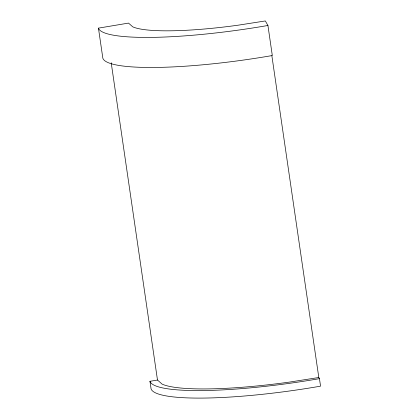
<?xml version="1.0" encoding="UTF-8"?>
<svg xmlns="http://www.w3.org/2000/svg" width="419" height="419" viewBox="0 0 419 419"><rect width="100%" height="100%" fill="white"/><g stroke="black" fill="none" stroke-linecap="round" stroke-linejoin="round"><path stroke-width="0.63" d="M98.449 28.131L128.507 23.097L132.744 26.826A112.968 17.865 -8.3 0 0 238.254 25.171L265.337 20.95L267.93 25.475L272.313 55.533A143.89 22.757 -8.3 0 1 102.838 58.189L98.449 28.131A143.89 22.757 -8.3 0 0 267.93 25.475M149.976 381.306L157.486 380.043L162.101 384.113A136.159 21.537 -8.3 0 0 289.278 382.123L318.807 377.514L319.451 378.645L320.551 386.161A143.89 22.757 -8.3 0 1 151.07 388.816L149.976 381.306A143.89 22.757 -8.3 0 0 319.451 378.645M271.858 55.696L318.807 377.514M111.203 62.756L157.486 380.043"/></g></svg>
